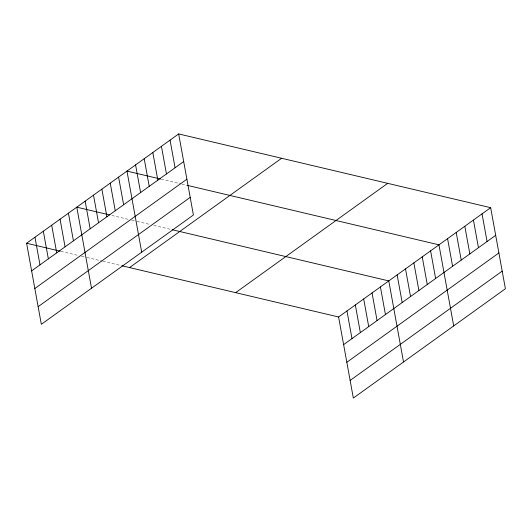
<?xml version="1.0" encoding="UTF-8"?>
<svg xmlns="http://www.w3.org/2000/svg" width="532" height="532" viewBox="0 0 532 532"><rect width="100%" height="100%" fill="white"/><g stroke="black" fill="none" stroke-linecap="round" stroke-linejoin="round"><path stroke-width="0.4" stroke-dasharray="2.66 2" d="M161.282 179.211L181.113 183.899M181.877 184.079L187.211 185.342M111.866 215.46L128.644 219.43M131.697 220.148L136.272 221.232M137.03 221.412L149.997 224.477M153.808 225.375L170.592 229.345M60.921 251.35L78.463 255.5M81.509 256.218L86.091 257.302M86.849 257.481L102.104 261.086M102.869 261.265L121.17 265.594"/><path stroke-width="0.8" d="M178.666 133.931L193.402 215.014L41.336 324.32L26.6 243.244L178.666 133.931L490.664 207.68L505.4 288.756L353.334 398.069L338.598 316.986L490.664 207.68M31.621 270.888L183.686 161.575M34.826 288.517L186.892 179.211M38.131 306.691L190.197 197.379M129.562 267.576L281.627 158.27M235.643 292.647L387.702 183.34M343.625 344.63L495.691 235.317M346.831 362.265L498.896 252.953M350.129 380.433L502.195 271.127M160.518 179.031L126.962 171.098L141.698 252.181M187.211 185.342L438.96 244.84L453.696 325.923M109.579 214.921L76.781 207.167L91.517 288.251M172.115 229.704L388.779 280.916L403.515 361.993M26.6 243.244L60.156 251.171M121.934 265.774L338.598 316.986M482.045 213.871L487.073 241.515M473.433 220.068L478.454 247.706M464.815 226.26L469.836 253.904M456.197 232.451L461.217 260.095M447.578 238.649L452.606 266.293M430.601 250.851L435.622 278.495M422.235 256.863L427.263 284.507M413.869 262.875L418.897 290.519M405.51 268.893L410.531 296.53M397.145 274.904L402.172 302.542M380.42 286.928L385.441 314.572M372.054 292.939L377.075 320.583M363.688 298.951L368.716 326.595M355.329 304.962L360.35 332.606M346.964 310.974L351.984 338.618M170.047 140.129L175.075 167.773M161.429 146.32L166.456 173.964M152.817 152.518L157.838 180.162M144.199 158.709L149.219 186.353M135.58 164.907L140.601 192.544M118.596 177.109L123.624 204.754M110.237 183.121L115.258 210.765M101.871 189.133L106.899 216.777M93.506 195.144L98.533 222.788M85.147 201.156L90.167 228.8M68.415 213.179L73.443 240.823M60.056 219.191L65.077 246.835M51.69 225.209L56.711 252.846M43.325 231.221L48.352 258.858M34.966 237.232L39.986 264.87"/></g></svg>
